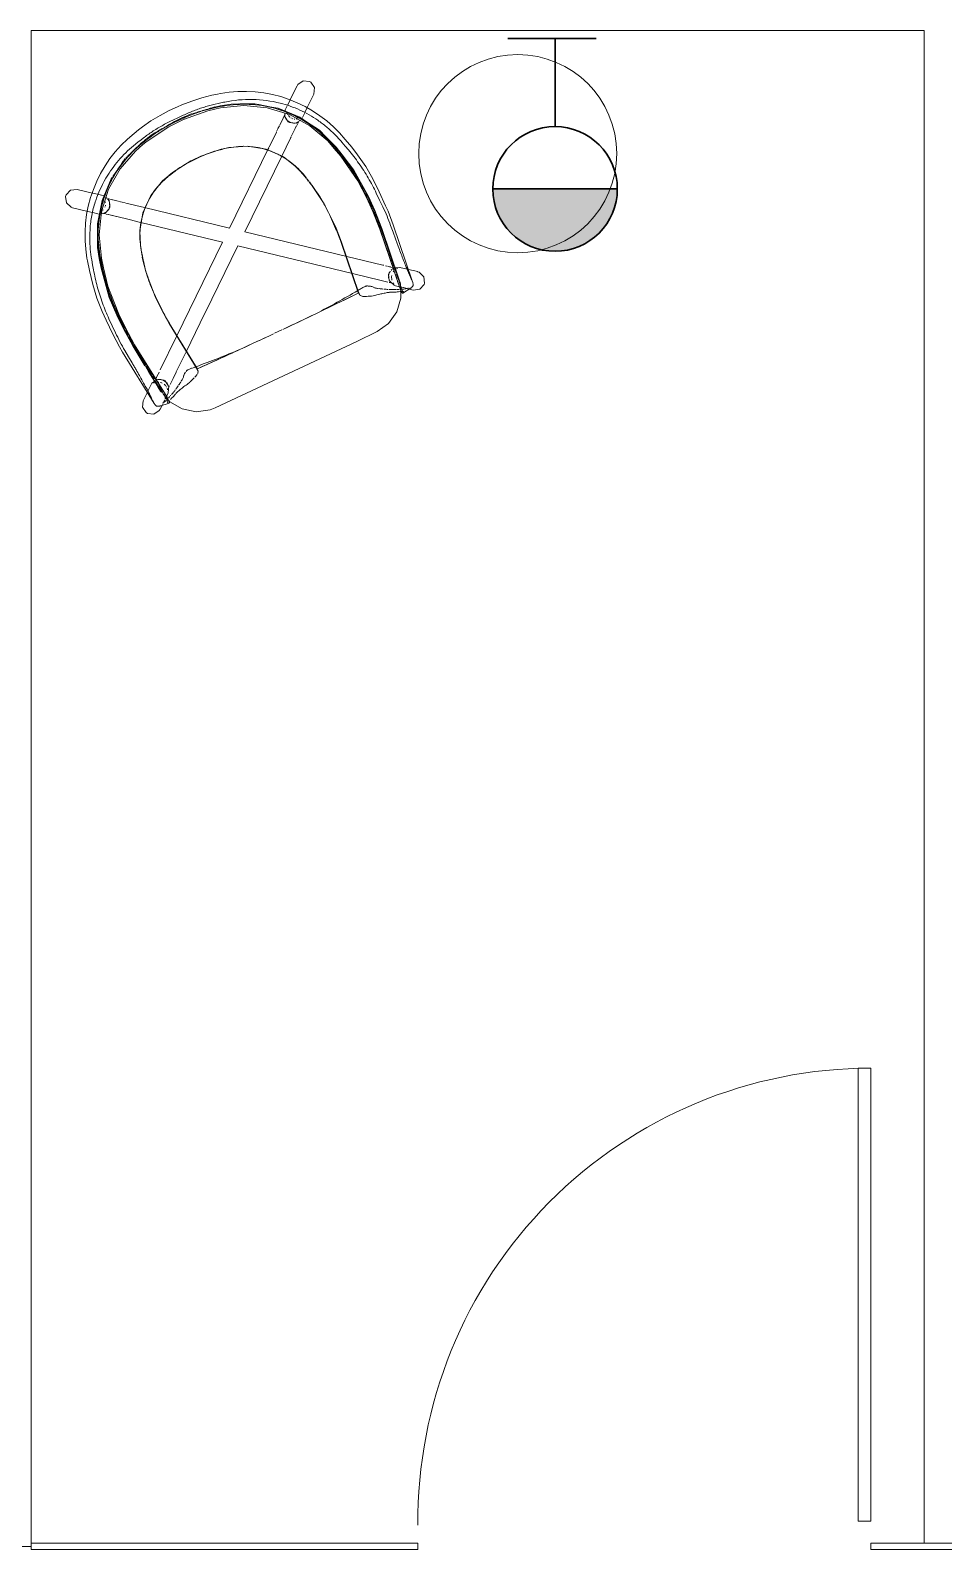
# Model space of a CAD drawing. Header units: inches. Extents: x 4757 to 6765, y 9919 to 10946.
# Drawn here: x 6038.5 to 6111.1, y 10503.8 to 10624.5 of the extents above; entities that cross this region are included whole.
import ezdxf

# ---------------------------------------------------------------- set-up
doc = ezdxf.new("R2010")
doc.units = ezdxf.units.IN
doc.header["$MEASUREMENT"] = 0
for name, color, linetype, lineweight in [('A-ANNO-NOTE', 7, 'Continuous', 9), ('A-DOOR', 31, 'Continuous', 13), ('A-WALL', 113, 'Continuous', 13), ('I-FURN', 30, 'Continuous', 9), ('I-WALL', 2, 'Continuous', 9)]:
    doc.layers.add(name, color=color, linetype=linetype, lineweight=lineweight)

# ---------------------------------------------------------------- blocks, each defined once
blk = doc.blocks.new('Hightower Nest Low Wood Chair - Hightower Nest Low Wood Chair-7895289-Level XX  POWER _ SIGNAL')
at = {"layer": 'I-FURN'}
for p, q in [((-17.75, 3.68), (-18.02, 3.89)), ((-17.17, 3.76), (-17.93, 3.66)), ((-17.66, 3.61), (-17.7, 3.64)), ((-17.2, 3.67), (-17.2, 3.62)), ((4.13, 3.66), (3.37, 3.76)), ((3.9, 3.64), (3.86, 3.61)), ((4.22, 3.89), (3.95, 3.68)), ((-18.96, 2.72), (-18.37, 2.24)), ((-18.25, 3.27), (-18.78, -1.48)), ((-17.37, 2.6), (-17.84, -1.59)), ((-17.67, -1.61), (-17.12, 3.27)), ((-17.39, 3.38), (-17.54, 3.51)), ((-17.33, 3.34), (-17.38, 3.37)), ((-17.35, 2.77), (-17.37, 2.6)), ((-17.3, 2.78), (-17.36, 2.18)), ((-17.22, 3.25), (-17.3, 3.31)), ((-17.25, 3.15), (-17.29, 2.81)), ((-17.25, 3.23), (-17.25, 3.16)), ((-17.22, 3.43), (-17.24, 3.25)), ((-17.21, 3.23), (-17.24, 3.16)), ((-17.21, 3.58), (-17.22, 3.48)), ((-17.11, 3.46), (-17.2, 3.25)), ((-17.13, 3.18), (-17.2, 3.23)), ((-17.17, 2.88), (-17.19, 2.74)), ((-16.89, 2.98), (-17.13, 3.18)), ((-16.83, 2.7), (-16.84, 2.76)), ((-16.83, 2.41), (-16.82, 2.46)), ((-16.82, 2.75), (-16.78, 2.71)), ((-16.82, 2.75), (-16.78, 2.71)), ((-16.73, 2.67), (-16.68, 2.64)), ((-16.73, 2.67), (-16.68, 2.64)), ((-16.63, 2.59), (-16.66, 2.62)), ((-16.62, 2.43), (-16.65, 2.52)), ((-16.55, 2.53), (-16.6, 2.57)), ((-16.6, 2.57), (-16.55, 2.53)), ((-16.04, 2.12), (-16.46, 2.46)), ((-16.46, 2.46), (-16.04, 2.12)), ((-14.26, 2.68), (-14.34, 2.72)), ((0.54, 2.72), (0.46, 2.68)), ((2.66, 2.46), (2.24, 2.12)), ((2.24, 2.12), (2.66, 2.46)), ((2.85, 2.61), (2.75, 2.53)), ((2.75, 2.53), (2.85, 2.61)), ((3.08, 2.97), (2.82, 2.54)), ((2.83, 2.52), (2.91, 2.03)), ((2.88, 2.64), (2.95, 2.69)), ((2.88, 2.64), (2.95, 2.69)), ((2.98, 2.71), (3.02, 2.75)), ((2.98, 2.71), (3.02, 2.75)), ((3.01, 2.52), (3.03, 2.41)), ((3.04, 2.76), (3.02, 2.65)), ((3.33, 3.18), (3.09, 2.98)), ((3.33, 3.47), (3.3, 3.57)), ((3.32, 3.27), (3.87, -1.61)), ((3.39, 3.25), (3.33, 3.46)), ((3.4, 3.23), (3.33, 3.18)), ((3.39, 2.74), (3.37, 2.88)), ((3.42, 3.16), (3.39, 3.24)), ((3.42, 3.48), (3.41, 3.58)), ((3.44, 3.25), (3.42, 3.43)), ((3.49, 2.89), (3.43, 3.11)), ((3.5, 3.31), (3.44, 3.27)), ((3.45, 3.16), (3.44, 3.23)), ((3.48, 2.87), (3.45, 3.15)), ((3.49, 2.81), (3.49, 2.86)), ((3.56, 2.18), (3.49, 2.78)), ((3.57, 2.6), (3.54, 2.72)), ((3.74, 3.51), (3.57, 3.37)), ((3.62, 2.22), (3.57, 2.6)), ((4.98, -1.48), (4.45, 3.27)), ((4.56, 2.24), (5.16, 2.72)), ((-18.32, 2.21), (-18.29, 2.18)), ((-18.28, 2.18), (-17.83, 1.81)), ((-17.83, 1.82), (-17.47, 1.69)), ((-17.61, 1.81), (-17.55, 1.81)), ((-17.54, 1.76), (-17.59, 1.8)), ((-17.54, 1.76), (-17.59, 1.8)), ((-17.43, 1.54), (-17.57, 0.31)), ((-17.47, 1.7), (-17.51, 1.73)), ((-17.47, 1.7), (-17.51, 1.73)), ((-17.41, 1.75), (-17.43, 1.61)), ((-17.43, 1.68), (-17.38, 1.66)), ((-17.42, 1.67), (-17.38, 1.64)), ((-17.38, 1.64), (-17.42, 1.67)), ((-17.37, 2.14), (-17.41, 1.77)), ((-17.36, 1.62), (-17.33, 1.59)), ((-17.33, 1.59), (-17.36, 1.62)), ((-17.31, 1.76), (-17.35, 1.41)), ((-17.32, 1.58), (-17.19, 1.48)), ((-17.19, 1.48), (-17.32, 1.58)), ((-17.31, 1.66), (-17.24, 1.69)), ((-17.24, 1.68), (-17.3, 1.67)), ((-17.26, 1.88), (-17.2, 1.91)), ((-17.23, 1.68), (-17.24, 1.68)), ((-17.16, 1.72), (-17.11, 1.74)), ((-17.11, 1.71), (-17.16, 1.69)), ((-17.16, 1.46), (-17.12, 1.43)), ((-17.12, 1.43), (-17.16, 1.46)), ((-17.1, 1.41), (-16.97, 1.3)), ((-16.97, 1.3), (-17.1, 1.41)), ((-17.01, 1.78), (-16.88, 1.83)), ((-16.96, 2.11), (-16.9, 2.21)), ((-16.94, 1.28), (-16.84, 1.2)), ((-16.84, 1.2), (-16.94, 1.28)), ((-16.81, 1.92), (-16.92, 1.82)), ((-16.88, 2.24), (-16.84, 2.37)), ((-16.86, 1.84), (-16.78, 1.93)), ((-16.71, 2.08), (-16.79, 1.94)), ((-16.78, 1.93), (-16.62, 2.39)), ((-14.21, 0.66), (-16.03, 2.12)), ((-16.03, 2.12), (-14.21, 0.66)), ((-14.47, -1.97), (-14, 2.27)), ((-14.45, -1.97), (-13.98, 2.22)), ((-14.16, 0.61), (-14, 2.05)), ((-7.23, 2.31), (-6.58, 2.31)), ((-7.22, 2.31), (-6.58, 2.31)), ((0.18, 2.22), (0.65, -1.97)), ((0.2, 2.27), (0.67, -1.97)), ((0.2, 2.05), (0.36, 0.61)), ((1.79, 1.76), (0.45, 0.69)), ((0.45, 0.69), (1.79, 1.76)), ((2.23, 2.12), (1.81, 1.78)), ((1.81, 1.78), (2.23, 2.12)), ((2.99, 1.94), (2.91, 2.08)), ((2.92, 2.02), (2.97, 1.93)), ((2.97, 1.93), (3.12, 1.84)), ((3.07, 1.86), (2.99, 1.94)), ((3.03, 2.38), (3.08, 2.24)), ((3.04, 1.2), (3.14, 1.28)), ((3.14, 1.28), (3.04, 1.2)), ((3.14, 1.83), (3.41, 1.67)), ((3.26, 1.73), (3.14, 1.8)), ((3.17, 1.3), (3.43, 1.51)), ((3.43, 1.51), (3.17, 1.3)), ((3.18, 2.09), (3.22, 2.04)), ((3.24, 2.02), (3.29, 1.97)), ((3.36, 1.7), (3.27, 1.73)), ((3.4, 1.9), (3.46, 1.88)), ((3.42, 1.66), (3.5, 1.68)), ((3.43, 1.52), (3.52, 1.58)), ((3.52, 1.58), (3.43, 1.52)), ((3.5, 1.67), (3.44, 1.68)), ((3.55, 1.41), (3.51, 1.76)), ((3.63, 1.61), (3.57, 2.14)), ((3.77, 0.86), (3.62, 2.19)), ((3.71, 0.89), (3.63, 1.54)), ((3.65, 1.82), (3.7, 1.81)), ((3.66, 1.7), (3.93, 1.75)), ((3.79, 1.8), (3.73, 1.75)), ((3.79, 1.8), (3.73, 1.75)), ((3.94, 1.75), (4.03, 1.82)), ((4.03, 1.81), (4.48, 2.18)), ((-17.57, 0.28), (-17.78, -1.6)), ((-16.74, 1.12), (-16.69, 1.08)), ((-16.69, 1.08), (-16.74, 1.12)), ((-16.67, 1.06), (-14.38, -0.78)), ((-14.38, -0.78), (-16.67, 1.06)), ((-14.32, -0.82), (-14.16, 0.61)), ((-6.9, -5.22), (-14.2, 0.64)), ((-14.2, 0.64), (-6.9, -5.22)), ((0.41, 0.66), (-2.25, -1.49)), ((-2.25, -1.49), (0.41, 0.66)), ((0.36, 0.61), (0.52, -0.82)), ((0.57, -0.78), (2.87, 1.06)), ((2.87, 1.06), (0.57, -0.78)), ((3.77, 0.31), (3.71, 0.87)), ((3.83, 0.31), (3.77, 0.86)), ((3.98, -1.6), (3.77, 0.28)), ((4.04, -1.59), (3.84, 0.25)), ((-14.45, -1.97), (-14.32, -0.82)), ((-14.38, -0.78), (-7.87, -6)), ((-7.87, -6), (-14.38, -0.78)), ((-5.93, -6), (0.57, -0.78)), ((0.57, -0.78), (-5.93, -6)), ((0.52, -0.82), (0.65, -1.97)), ((-17.84, -1.59), (-17.94, -3.12)), ((-17.84, -1.59), (-17.94, -3.12)), ((-17.76, -3.12), (-17.67, -1.61)), ((-14.55, -3.16), (-14.47, -1.97)), ((-2.28, -1.51), (-6.9, -5.22)), ((-6.9, -5.22), (-2.28, -1.51)), ((0.67, -1.97), (0.75, -3.16)), ((3.87, -1.61), (3.96, -3.12)), ((4.13, -3.12), (4.04, -1.59)), ((4.13, -3.12), (4.04, -1.59)), ((-18.88, -3.11), (-18.9, -4.33)), ((-17.94, -3.12), (-17.95, -4.34)), ((-17.88, -3.12), (-17.88, -3.73)), ((-17.77, -4.34), (-17.76, -3.12)), ((-14.56, -4.38), (-14.55, -3.16)), ((-14.54, -4.38), (-14.52, -3.16)), ((-14.54, -4.38), (-14.52, -3.16)), ((0.72, -3.16), (0.74, -4.38)), ((0.72, -3.16), (0.74, -4.38)), ((0.75, -3.16), (0.76, -4.38)), ((3.96, -3.12), (3.97, -4.34)), ((4.08, -3.73), (4.08, -3.12)), ((4.15, -4.34), (4.13, -3.12)), ((5.1, -4.33), (5.08, -3.11)), ((-17.95, -4.34), (-17.79, -6.73)), ((-17.95, -4.34), (-17.79, -6.73)), ((-17.88, -3.74), (-17.89, -4.34)), ((0.76, -4.38), (0.64, -5.93)), ((4.09, -4.34), (4.08, -3.74)), ((-7.87, -6), (-13.08, -10.18)), ((-13.08, -10.18), (-7.87, -6)), ((-0.72, -10.18), (-5.93, -6)), ((-5.93, -6), (-0.72, -10.18)), ((-17.79, -6.73), (-17.49, -8.23)), ((-17.79, -6.73), (-17.49, -8.23)), ((-12.31, -11.13), (-6.9, -6.78)), ((-6.9, -6.78), (-12.31, -11.13)), ((-6.9, -6.78), (-1.49, -11.13)), ((-1.49, -11.13), (-6.9, -6.78)), ((-17.49, -8.23), (-17.3, -9)), ((-17.43, -8.25), (-17.34, -8.6)), ((-17.13, -8.96), (-17.33, -8.19)), ((-14.14, -7.67), (-14.2, -7.46)), ((-14.11, -7.7), (-14.17, -7.46)), ((-14.11, -7.7), (-14.17, -7.46)), ((-14.02, -8.19), (-14.12, -7.76)), ((-13.99, -8.18), (-14.1, -7.74)), ((-13.99, -8.18), (-14.1, -7.74)), ((-13.92, -8.51), (-14.02, -8.19)), ((0.21, -8.19), (0.07, -8.56)), ((0.31, -7.7), (0.19, -8.18)), ((0.31, -7.7), (0.19, -8.18)), ((0.33, -7.71), (0.21, -8.19)), ((0.38, -7.41), (0.32, -7.67)), ((0.38, -7.41), (0.32, -7.67)), ((0.41, -7.41), (0.35, -7.65)), ((3.52, -8.19), (3.33, -8.96)), ((3.5, -9), (3.69, -8.23)), ((3.54, -8.6), (3.63, -8.25)), ((-18.42, -8.46), (-18.22, -9.23)), ((-17.33, -8.65), (-17.25, -8.99)), ((-17.3, -9), (-16.91, -10.11)), ((-17.3, -9), (-16.91, -10.11)), ((3.25, -9.86), (3.5, -9)), ((3.44, -8.99), (3.53, -8.63)), ((4.42, -9.23), (4.61, -8.46)), ((-16.9, -10.12), (-16.67, -10.77)), ((-16.67, -10.77), (-16.04, -11.81)), ((-13.09, -10.19), (-14.32, -11.17)), ((-14.32, -11.17), (-13.09, -10.19)), ((0.02, -10.78), (-0.7, -10.2)), ((-0.7, -10.2), (0.02, -10.78)), ((0.82, -11.42), (0.02, -10.78)), ((0.02, -10.78), (0.82, -11.42)), ((-15.35, -12), (-15.44, -12.08)), ((-15.44, -12.08), (-15.35, -12)), ((-15.16, -11.85), (-15.29, -11.95)), ((-15.29, -11.95), (-15.16, -11.85)), ((-14.99, -11.72), (-15.15, -11.85)), ((-15.15, -11.85), (-14.99, -11.72)), ((-14.63, -11.43), (-14.98, -11.71)), ((-14.98, -11.71), (-14.63, -11.43)), ((-14.44, -11.27), (-14.62, -11.42)), ((-14.62, -11.42), (-14.44, -11.27)), ((-14.34, -11.19), (-14.41, -11.24)), ((-14.41, -11.24), (-14.34, -11.19)), ((-13.52, -12.1), (-12.52, -11.29)), ((-12.52, -11.29), (-13.52, -12.1)), ((-12.5, -11.28), (-12.45, -11.24)), ((-12.45, -11.24), (-12.5, -11.28)), ((-12.44, -11.23), (-12.31, -11.13)), ((-12.31, -11.13), (-12.44, -11.23)), ((-1.49, -11.13), (-0.28, -12.09)), ((-0.28, -12.09), (-1.49, -11.13)), ((1.1, -11.64), (0.83, -11.43)), ((0.83, -11.43), (1.1, -11.64)), ((1.18, -11.71), (1.11, -11.65)), ((1.11, -11.65), (1.18, -11.71)), ((1.35, -11.85), (1.19, -11.72)), ((1.19, -11.72), (1.35, -11.85)), ((1.49, -11.95), (1.36, -11.85)), ((1.36, -11.85), (1.49, -11.95)), ((1.64, -12.08), (1.55, -12)), ((1.55, -12), (1.64, -12.08)), ((-16.52, -12.77), (-17.5, -13.55)), ((-16.23, -12.53), (-16.52, -12.77)), ((-15.88, -12.25), (-16.22, -12.52)), ((-15.82, -12.2), (-15.84, -12.22)), ((-15.59, -12.13), (-15.65, -12.14)), ((-15.5, -12.11), (-15.57, -12.13)), ((-15.44, -12.33), (-15.51, -12.31)), ((-15.42, -12.1), (-15.49, -12.11)), ((-15.46, -12.09), (-15.45, -12.08)), ((-15.44, -12.08), (-15.3, -12.08)), ((-15.37, -12.36), (-15.41, -12.34)), ((-15.24, -12.43), (-15.29, -12.4)), ((-15.25, -12.09), (-15.18, -12.11)), ((-15.18, -12.11), (-15.12, -12.13)), ((-15.13, -12.53), (-15.16, -12.49)), ((-15.1, -12.14), (-15.05, -12.16)), ((-15.04, -12.63), (-15.08, -12.57)), ((-15.05, -12.16), (-14.94, -12.23)), ((-14.97, -12.77), (-14.99, -12.72)), ((-14.94, -12.88), (-14.96, -12.8)), ((-14.94, -12.23), (-14.81, -12.36)), ((-14.93, -13.14), (-14.92, -13.07)), ((-14.92, -13.02), (-14.92, -12.96)), ((-14.77, -13.16), (-14.7, -13.06)), ((-14.71, -13.05), (-14.76, -13.09)), ((-14.71, -13.05), (-14.76, -13.09)), ((-14.69, -13.03), (-14.65, -12.97)), ((-14.68, -12.62), (-14.66, -12.67)), ((-14.68, -13.03), (-14.27, -12.7)), ((-14.27, -12.7), (-14.68, -13.03)), ((-14.66, -12.95), (-14.68, -13.03)), ((-14.66, -12.67), (-14.66, -12.73)), ((-14.65, -12.85), (-14.66, -12.93)), ((-14.25, -12.69), (-13.99, -12.48)), ((-13.99, -12.48), (-14.25, -12.69)), ((-13.95, -12.44), (-13.75, -12.29)), ((-13.75, -12.29), (-13.95, -12.44)), ((-13.74, -12.28), (-13.55, -12.12)), ((-13.55, -12.12), (-13.74, -12.28)), ((-9.12, -12.7), (-9.57, -12.59)), ((-9.12, -12.68), (-9.52, -12.58)), ((-9.12, -12.68), (-9.52, -12.58)), ((-6.54, -12.89), (-7.26, -12.89)), ((-6.54, -12.89), (-7.26, -12.89)), ((-6.54, -12.92), (-7.26, -12.92)), ((-4.33, -12.59), (-4.69, -12.68)), ((-4.33, -12.59), (-4.69, -12.68)), ((-4.36, -12.62), (-4.68, -12.7)), ((-4.23, -12.59), (-4.32, -12.61)), ((-0.25, -12.12), (-0.06, -12.28)), ((-0.06, -12.28), (-0.25, -12.12)), ((-0.05, -12.29), (0.15, -12.44)), ((0.15, -12.44), (-0.05, -12.29)), ((0.19, -12.48), (0.54, -12.76)), ((0.54, -12.76), (0.19, -12.48)), ((0.56, -12.78), (0.87, -13.03)), ((0.87, -13.03), (0.56, -12.78)), ((0.99, -12.34), (0.82, -12.83)), ((0.83, -12.85), (0.9, -13.01)), ((0.85, -12.8), (0.86, -12.7)), ((0.86, -12.95), (0.85, -12.85)), ((0.92, -13.08), (0.97, -13.19)), ((1.01, -13.13), (0.97, -13.1)), ((1.01, -13.13), (0.97, -13.1)), ((1.08, -12.25), (1, -12.33)), ((1.01, -12.36), (1.14, -12.23)), ((1.14, -12.23), (1.23, -12.17)), ((1.16, -12.81), (1.14, -12.87)), ((1.28, -12.57), (1.25, -12.63)), ((1.32, -12.13), (1.4, -12.1)), ((1.36, -12.49), (1.32, -12.53)), ((1.49, -12.09), (1.64, -12.08)), ((1.59, -12.35), (1.57, -12.36)), ((1.65, -12.08), (1.69, -12.12)), ((1.65, -12.08), (1.69, -12.12)), ((1.71, -12.31), (1.65, -12.33)), ((1.83, -12.15), (1.7, -12.11)), ((1.76, -12.17), (1.8, -12.2)), ((2.04, -12.22), (1.97, -12.2)), ((2.42, -12.52), (2.08, -12.25)), ((2.72, -12.77), (2.43, -12.53)), ((3.7, -13.55), (2.72, -12.77)), ((-16.57, -14.72), (-15.57, -13.92)), ((-15.55, -13.91), (-15.26, -13.68)), ((-15.19, -13.62), (-14.91, -13.39)), ((-14.91, -13.39), (-14.86, -13.32)), ((-14.43, -13.76), (-14.03, -14.05)), ((-14.43, -13.76), (-14.03, -14.05)), ((-14.02, -14.06), (-13.19, -14.66)), ((-14.02, -14.06), (-13.19, -14.66)), ((-0.62, -14.65), (-0.26, -14.43)), ((-0.62, -14.65), (-0.26, -14.43)), ((1.05, -13.34), (1.1, -13.39)), ((1.1, -13.39), (1.39, -13.62)), ((1.46, -13.68), (1.75, -13.91)), ((1.77, -13.92), (2.76, -14.72)), ((-13.16, -14.68), (-12.93, -14.85)), ((-13.16, -14.68), (-12.93, -14.85)), ((-12.92, -14.86), (-12.51, -15.05)), ((-12.92, -14.86), (-12.51, -15.05)), ((-12.48, -15.06), (-12.28, -15.15)), ((-12.48, -15.06), (-12.28, -15.15)), ((-12.26, -15.16), (-12.04, -15.26)), ((-12.26, -15.16), (-12.04, -15.26)), ((-12.02, -15.27), (-11.81, -15.37)), ((-12.02, -15.27), (-11.81, -15.37)), ((-11.76, -15.39), (-11.21, -15.64)), ((-11.76, -15.39), (-11.21, -15.64)), ((-11.2, -15.64), (-10.35, -15.89)), ((-11.2, -15.64), (-10.35, -15.89)), ((-2.97, -15.72), (-2.51, -15.56)), ((-2.97, -15.72), (-2.51, -15.56)), ((-2.47, -15.55), (-2.27, -15.48)), ((-2.47, -15.55), (-2.27, -15.48)), ((-2.23, -15.47), (-2.03, -15.4)), ((-2.23, -15.47), (-2.03, -15.4)), ((-1.99, -15.38), (-1.8, -15.32)), ((-1.99, -15.38), (-1.8, -15.32)), ((-1.51, -15.18), (-1.32, -15.06)), ((-1.51, -15.18), (-1.32, -15.06)), ((-1.29, -15.04), (-1.09, -14.93)), ((-1.29, -15.04), (-1.09, -14.93)), ((-1.07, -14.91), (-0.87, -14.79)), ((-1.07, -14.91), (-0.87, -14.79)), ((-0.84, -14.78), (-0.64, -14.66)), ((-0.84, -14.78), (-0.64, -14.66)), ((-10.57, -16.81), (-10.13, -16.92)), ((-9.95, -16.19), (-10.4, -16.1)), ((-10.35, -15.89), (-9.91, -15.99)), ((-10.34, -15.83), (-9.89, -15.93)), ((-10.34, -15.83), (-10.15, -15.88)), ((-9.87, -15.82), (-10.31, -15.72)), ((-10.11, -15.89), (-9.89, -15.94)), ((-9.91, -15.99), (-9.9, -16)), ((-9.91, -15.99), (-9.9, -16)), ((-9.86, -16), (-9.69, -16.03)), ((-9.86, -16), (-9.69, -16.03)), ((-9.65, -16.03), (-9.47, -16.06)), ((-9.65, -16.03), (-9.47, -16.06)), ((-9.44, -16.06), (-9.25, -16.09)), ((-9.44, -16.06), (-9.25, -16.09)), ((-9.23, -16.09), (-9.03, -16.12)), ((-9.23, -16.09), (-9.03, -16.12)), ((-9.02, -16.12), (-8.92, -16.14)), ((-9.02, -16.12), (-8.92, -16.14)), ((-8.91, -16.14), (-8.81, -16.15)), ((-8.91, -16.14), (-8.81, -16.15)), ((-8.8, -16.16), (-8.7, -16.17)), ((-8.8, -16.16), (-8.7, -16.17)), ((-8.69, -16.17), (-8.59, -16.19)), ((-8.69, -16.17), (-8.59, -16.19)), ((-8.58, -16.19), (-8.48, -16.2)), ((-8.58, -16.19), (-8.48, -16.2)), ((-8.46, -16.2), (-8.37, -16.22)), ((-8.46, -16.2), (-8.37, -16.22)), ((-8.34, -16.22), (-8.15, -16.25)), ((-8.34, -16.22), (-8.15, -16.25)), ((-8.11, -16.26), (-7.86, -16.29)), ((-8.11, -16.26), (-7.86, -16.29)), ((-7.86, -16.29), (-7.75, -16.29)), ((-7.86, -16.29), (-7.75, -16.29)), ((-7.71, -16.29), (-7.26, -16.31)), ((-7.71, -16.29), (-7.26, -16.31)), ((-6.54, -16.13), (-7.26, -16.13)), ((-7.26, -16.31), (-6.54, -16.31)), ((-7.25, -16.25), (-6.55, -16.25)), ((-6.54, -16.31), (-6.14, -16.27)), ((-6.54, -16.31), (-6.14, -16.27)), ((-6.1, -16.27), (-5.9, -16.25)), ((-6.1, -16.27), (-5.9, -16.25)), ((-5.88, -16.25), (-5.67, -16.23)), ((-5.88, -16.25), (-5.67, -16.23)), ((-5.65, -16.23), (-5.45, -16.21)), ((-5.65, -16.23), (-5.45, -16.21)), ((-5.43, -16.21), (-5.33, -16.2)), ((-5.43, -16.21), (-5.33, -16.2)), ((-5.32, -16.2), (-5.22, -16.19)), ((-5.32, -16.2), (-5.22, -16.19)), ((-5.21, -16.19), (-5.11, -16.18)), ((-5.21, -16.19), (-5.11, -16.18)), ((-5.1, -16.18), (-5, -16.17)), ((-5.1, -16.18), (-5, -16.17)), ((-4.99, -16.17), (-4.89, -16.16)), ((-4.99, -16.17), (-4.89, -16.16)), ((-4.88, -16.16), (-4.78, -16.15)), ((-4.88, -16.16), (-4.78, -16.15)), ((-3.49, -15.72), (-3.93, -15.82)), ((-3.91, -15.93), (-3.46, -15.83)), ((-3.91, -15.94), (-3.69, -15.89)), ((-3.89, -15.99), (-3.72, -15.95)), ((-3.4, -16.1), (-3.85, -16.19)), ((-3.68, -15.88), (-3.47, -15.83)), ((-3.67, -15.94), (-3.5, -15.9)), ((-3.67, -16.92), (-3.23, -16.81)), ((-3.45, -15.89), (-3.25, -15.82)), ((-3.45, -15.89), (-3.25, -15.82)), ((-3.21, -15.81), (-3.06, -15.75)), ((-3.21, -15.81), (-3.06, -15.75)), ((-7.26, -17.26), (-6.54, -17.26))]:
    blk.add_line(p, q, dxfattribs=at)
at = {"layer": 'I-FURN', "flags": 128}
for points in [[(-14.01, 5.66), (-15.12, 5.46), (-16.11, 4.9), (-16.86, 4.06), (-17.11, 3.48)], [(0.21, 5.66), (-12.21, 5.69), (-14.01, 5.66)], [(3.3, 3.57), (3.27, 3.69), (2.62, 4.62), (1.71, 5.29), (0.63, 5.63), (0.21, 5.66)], [(-19.07, 3.77), (-19.23, 3.29), (-19.04, 2.81), (-18.95, 2.72)], [(-18.02, 3.89), (-18.51, 4.05), (-18.98, 3.86), (-19.07, 3.77)], [(-18.03, 3.63), (-17.99, 3.64), (-17.94, 3.66)], [(4.14, 3.66), (4.19, 3.64), (4.23, 3.63)], [(5.27, 3.77), (4.83, 4.03), (4.32, 3.95), (4.22, 3.89)], [(5.15, 2.72), (5.42, 3.16), (5.33, 3.67), (5.27, 3.77)], [(-17.65, 3.57), (-17.65, 3.56), (-17.64, 3.56)], [(-17.25, 3.15), (-17.3, 3.02), (-17.34, 2.81)], [(-16.66, 2.54), (-16.8, 2.9), (-16.88, 2.98)], [(-16.64, 2.52), (-16.63, 2.44), (-16.64, 2.26), (-16.68, 2.14)], [(2.88, 2.14), (2.84, 2.26), (2.83, 2.44), (2.85, 2.59)], [(3.84, 3.56), (3.85, 3.56), (3.85, 3.57)], [(-18.33, 1.27), (-18.32, 1.45), (-18.31, 1.62)], [(-14, 2.05), (-13.99, 2.14), (-13.98, 2.22)], [(0.18, 2.22), (0.19, 2.14), (0.2, 2.05)], [(4.51, 1.62), (4.52, 1.45), (4.53, 1.27)], [(-18.57, -1.51), (-18.52, -0.95), (-18.47, -0.39)], [(-17.54, -0.26), (-17.62, -0.93), (-17.7, -1.61)], [(3.9, -1.61), (3.82, -0.93), (3.74, -0.26)], [(4.67, -0.39), (4.72, -0.95), (4.77, -1.51)], [(-18.78, -1.48), (-18.87, -2.62), (-18.88, -3.11)], [(5.08, -3.11), (5.03, -1.98), (4.98, -1.48)], [(-18.64, -4.33), (-18.64, -3.72), (-18.64, -3.11)], [(-17.8, -3.12), (-17.81, -3.73), (-17.82, -4.34)], [(4.02, -4.34), (4.01, -3.73), (4, -3.12)], [(4.84, -3.11), (4.84, -3.72), (4.84, -4.33)], [(-18.9, -4.33), (-18.87, -5.46), (-18.77, -6.59), (-18.58, -7.71), (-18.42, -8.46)], [(-17.33, -8.19), (-17.72, -5.83), (-17.77, -4.34)], [(-14.21, -7.41), (-14.54, -5.32), (-14.56, -4.38)], [(3.97, -4.34), (3.81, -6.72), (3.52, -8.19)], [(3.69, -8.23), (4.09, -5.86), (4.15, -4.34)], [(3.69, -8.23), (4.09, -5.86), (4.15, -4.34)], [(4.61, -8.46), (4.85, -7.35), (5.01, -6.22), (5.09, -5.09), (5.1, -4.33)], [(0.64, -5.95), (0.6, -6.49), (0.41, -7.41)], [(-17.89, -9.15), (-17.99, -8.76), (-18.09, -8.38)], [(-17.38, -8.2), (-17.29, -8.59), (-17.2, -8.98)], [(3.39, -8.98), (3.49, -8.59), (3.58, -8.2)], [(4.29, -8.38), (4.19, -8.76), (4.08, -9.15)], [(-18.22, -9.23), (-18.03, -9.9), (-17.8, -10.55), (-17.52, -11.19), (-17.2, -11.8), (-16.84, -12.4), (-16.45, -12.96), (-16.01, -13.5), (-15.54, -14.01), (-15.04, -14.49), (-14.5, -14.93), (-13.94, -15.34), (-13.35, -15.7), (-12.74, -16.03), (-12.11, -16.32), (-11.46, -16.56), (-10.79, -16.76), (-10.57, -16.81)], [(-10.31, -15.72), (-12.07, -15.11), (-13.67, -14.16), (-15.04, -12.91), (-16.14, -11.41), (-16.91, -9.72), (-17.13, -8.96)], [(-9.57, -12.59), (-10.97, -12.07), (-12.2, -11.21), (-13.18, -10.08), (-13.85, -8.73), (-13.91, -8.54)], [(0.06, -8.59), (-0.33, -9.59), (-1.19, -10.81), (-2.34, -11.78), (-3.68, -12.43), (-4.23, -12.59)], [(3.33, -8.96), (2.7, -10.71), (1.74, -12.3), (0.48, -13.66), (-1.03, -14.74), (-2.73, -15.5), (-3.49, -15.72)], [(-3.23, -16.81), (-2.56, -16.63), (-1.9, -16.4), (-1.26, -16.13), (-0.65, -15.82), (-0.05, -15.46), (0.52, -15.07), (1.06, -14.64), (1.58, -14.17), (2.06, -13.67), (2.51, -13.14), (2.92, -12.59), (3.29, -12), (3.62, -11.39), (3.91, -10.76), (4.16, -10.12), (4.37, -9.45), (4.42, -9.23)], [(-0.18, -14.39), (-0.06, -14.32), (1.33, -13.06), (2.45, -11.56), (3.25, -9.86), (3.5, -9)], [(-16.9, -10.12), (-16.67, -10.77), (-16.04, -11.81)], [(-0.18, -14.39), (-0.06, -14.32), (1.33, -13.06), (2.45, -11.56), (3.25, -9.86)], [(-16.04, -11.82), (-15.7, -12.38), (-14.44, -13.75)], [(-16.04, -11.82), (-15.7, -12.38), (-14.44, -13.75)], [(1.7, -12.11), (1.55, -12.06), (1.11, -12.23)], [(-14.79, -12.34), (-15.23, -12.07), (-15.42, -12.1)], [(-14.81, -12.36), (-14.72, -12.51), (-14.69, -12.57)], [(-14.64, -12.95), (-14.72, -12.44), (-14.79, -12.34)], [(-7.26, -12.92), (-8.98, -12.73), (-9.12, -12.7)], [(-4.68, -12.7), (-6.4, -12.92), (-6.54, -12.92)], [(0.86, -12.67), (0.92, -12.51), (1.01, -12.36)], [(-17.5, -13.55), (-17.77, -14), (-17.69, -14.51), (-17.62, -14.61)], [(3.82, -14.61), (3.98, -14.12), (3.79, -13.64), (3.7, -13.55)], [(-17.62, -14.61), (-17.18, -14.88), (-16.67, -14.79), (-16.57, -14.72)], [(-1.75, -15.3), (-1.67, -15.27), (-1.55, -15.2)], [(-1.75, -15.3), (-1.67, -15.27), (-1.55, -15.2)], [(2.76, -14.72), (3.25, -14.89), (3.73, -14.7), (3.82, -14.61)], [(-7.26, -16.13), (-9.3, -15.94), (-9.87, -15.82)], [(-6.54, -16.46), (-6.9, -16.46), (-7.26, -16.46)], [(-3.93, -15.82), (-5.96, -16.12), (-6.54, -16.13)], [(-4.76, -16.15), (-4.49, -16.12), (-3.94, -16.01)], [(-4.76, -16.15), (-4.49, -16.12), (-3.94, -16.01)], [(-10.13, -16.92), (-9.31, -17.08), (-8.48, -17.19), (-7.64, -17.25), (-7.26, -17.26)], [(-6.54, -17.26), (-5.71, -17.23), (-4.87, -17.14), (-4.05, -17), (-3.67, -16.92)]]:
    blk.add_lwpolyline(points, dxfattribs=at)
at = {"layer": 'I-FURN'}
for centre, radius, start, end in [((-6.9, -76.61), 78.98, 95.3318, 95.5531), ((-6.9, -76.61), 78.98, 95.2093, 95.327), ((-6.9, -76.61), 78.98, 93.7986, 95.159), ((-13.95, 2.22), 0.0313, 90.991, 173.64), ((-6.9, -405.45), 407.76, 90.0577, 90.991), ((-6.9, -76.61), 78.98, 92.4382, 93.7986), ((-6.9, -405.45), 407.76, 90.0573, 90.4721), ((-6.9, -405.45), 407.76, 89.5279, 89.9427), ((-6.9, -405.45), 407.76, 89.009, 89.9423), ((-6.9, -76.61), 78.98, 84.841, 87.5618), ((0.15, 2.22), 0.0313, 47.6845, 89.009), ((0.15, 2.22), 0.0313, 6.36, 47.6845), ((-6.9, -76.61), 78.98, 84.673, 84.7907), ((-6.9, -76.61), 78.98, 84.4469, 84.6188), ((-2.52, -3.3), 15.35, 176.4958, 179.35), ((-2.52, -3.3), 15.35, 173.64, 176.495), ((-2.52, -3.3), 12, 173.64, 179.35), ((-2.52, -3.3), 12, 173.64, 179.35), ((-11.28, -3.3), 12, 0.65, 6.36), ((-11.28, -3.3), 12, 0.65, 6.36), ((-11.28, -3.3), 15.35, 3.505, 6.36), ((-11.28, -3.3), 15.35, 0.65, 3.5043), ((-2.54, -4.51), 15.35, 179.35, 193.96), ((-2.54, -4.51), 12, 179.35, 186.655), ((-2.54, -4.51), 12, 179.35, 186.655), ((-11.26, -4.51), 12, 353.345, 0.65), ((-11.26, -4.51), 12, 353.345, 0.65), ((-11.26, -4.51), 15.35, 346.04, 0.65), ((-2.54, -4.51), 12, 186.7863, 193.96), ((-2.54, -4.51), 12, 186.7863, 193.96), ((-11.26, -4.51), 12, 346.04, 353.0963), ((-11.26, -4.51), 12, 346.04, 353.0963), ((-8.17, -6.73), 6, 193.96, 198.066), ((-8.17, -6.73), 6, 193.96, 198.066), ((-5.63, -6.73), 6, 341.934, 346.04), ((-5.63, -6.73), 6, 341.934, 346.04), ((-8.17, -6.73), 9.35, 194.3242, 201.4176), ((-8.17, -6.73), 6, 198.4661, 215.0256), ((-8.17, -6.73), 6, 198.4661, 256.57), ((-5.63, -6.73), 6, 283.43, 333.518), ((-5.63, -6.73), 6, 324.9744, 341.5339), ((-5.63, -6.73), 6, 333.518, 341.5339), ((-5.63, -6.73), 9.35, 333.518, 346.04), ((-8.17, -6.73), 9.35, 201.5712, 206.482), ((-8.17, -6.73), 6, 215.0256, 215.8264), ((-8.17, -6.73), 6, 216.189, 219.004), ((-8.17, -6.73), 6, 219.2173, 226.7754), ((-5.63, -6.73), 6, 313.2246, 320.7827), ((-5.63, -6.73), 6, 320.996, 324.9744), ((-8.17, -6.73), 9.35, 206.5761, 211.8664), ((-8.17, -6.73), 9.35, 211.9129, 215.2234), ((-8.17, -6.73), 6, 226.7754, 256.57), ((-5.63, -6.73), 6, 283.43, 313.2246), ((-5.63, -6.73), 9.35, 320.996, 328.0871), ((-5.63, -6.73), 9.35, 328.3182, 329.402), ((-5.63, -6.73), 9.35, 329.6538, 333.4259), ((-8.17, -6.73), 9.35, 215.2987, 219.004), ((-8.17, -6.73), 9.35, 219.0389, 222.063), ((-8.17, -6.73), 9.35, 222.1462, 223.5504), ((-8.17, -6.73), 9.35, 223.5504, 225.1085), ((-7.26, -4.89), 8, 256.57, 270), ((-7.26, -4.89), 8, 256.57, 270), ((-6.54, -4.89), 8, 270, 283.43), ((-6.54, -4.89), 8, 270, 283.43), ((-5.63, -6.73), 9.35, 314.8915, 316.1908), ((-5.63, -6.73), 9.35, 316.1908, 320.9635), ((-8.17, -6.73), 9.35, 225.4215, 226.9796), ((-8.17, -6.73), 9.35, 226.9796, 231.3969), ((-8.17, -6.73), 9.35, 231.5434, 243.973), ((-5.63, -6.73), 9.35, 296.031, 308.4597), ((-5.63, -6.73), 9.35, 308.6065, 313.0204), ((-5.63, -6.73), 9.35, 313.0204, 314.5785), ((-8.17, -6.73), 9.35, 244.048, 256.57), ((-5.63, -6.73), 9.35, 283.43, 295.952), ((-7.26, -4.89), 11.35, 256.5911, 257.6896), ((-7.26, -4.89), 11.35, 257.8085, 262.1649), ((-7.26, -4.89), 11.35, 262.2353, 262.72), ((-7.26, -4.89), 11.35, 262.7341, 263.277), ((-7.26, -4.89), 11.35, 263.3066, 263.8422), ((-7.26, -4.89), 11.35, 263.8556, 264.2991), ((-7.26, -4.89), 11.35, 264.4078, 268.8835), ((-7.26, -4.89), 11.35, 268.8835, 269.3316), ((-7.26, -4.89), 11.35, 269.3316, 270), ((-6.54, -4.89), 11.35, 270, 270.669), ((-6.54, -4.89), 11.35, 270.669, 271.1251), ((-6.54, -4.89), 11.35, 271.1251, 275.5998), ((-6.54, -4.89), 11.35, 275.7015, 276.146), ((-6.54, -4.89), 11.35, 276.1594, 276.6949), ((-6.54, -4.89), 11.35, 276.7245, 277.2674), ((-6.54, -4.89), 11.35, 277.2814, 277.7651), ((-6.54, -4.89), 11.35, 277.8406, 282.1922), ((-6.54, -4.89), 11.35, 282.3083, 283.4089)]:
    blk.add_arc(centre, radius, start, end, dxfattribs=at)
for centre, major_axis, ratio, start_param, end_param in [((-18.83, -4.53), (0.91, 8.19), 0.087156, 0.023508, 0.043662), ((5.02, -4.53), (-0.91, 8.19), 0.087156, 6.239523, 6.259678), ((-14.96, 3.04), (-2.05, 0.7), 0.125, 0.806794, 0.816506), ((1.16, 3.04), (2.05, 0.7), 0.12558, 5.466749, 5.476462), ((-6.9, -6.14), (295.82, 0), 0.034166, 4.711183, 4.713595)]:
    blk.add_ellipse(centre, major_axis=major_axis, ratio=ratio, start_param=start_param, end_param=end_param, dxfattribs=at)
for points in [[(-18.14, 3.58), (-18.12, 3.59), (-18.09, 3.6), (-18.05, 3.62), (-18.03, 3.63)], [(-17.93, 3.66), (-17.91, 3.67), (-17.89, 3.66), (-17.87, 3.66)], [(-17.26, 3.66), (-17.25, 3.67), (-17.25, 3.68), (-17.24, 3.69)], [(-17.25, 3.64), (-17.26, 3.65), (-17.25, 3.66), (-17.25, 3.66)], [(-17.24, 3.69), (-17.23, 3.7), (-17.21, 3.73), (-17.2, 3.74), (-17.19, 3.75)], [(-17.19, 3.75), (-17.18, 3.76), (-17.17, 3.76), (-17.17, 3.76), (-17.16, 3.76)], [(-17.16, 3.76), (-17.15, 3.76), (-17.13, 3.74), (-17.12, 3.73), (-17.11, 3.72)], [(-17.11, 3.72), (-17.11, 3.72), (-17.1, 3.69), (-17.1, 3.63), (-17.1, 3.59)], [(3.3, 3.59), (3.3, 3.63), (3.3, 3.69), (3.3, 3.72), (3.31, 3.72)], [(3.31, 3.72), (3.32, 3.73), (3.33, 3.74), (3.35, 3.76), (3.36, 3.76)], [(3.36, 3.76), (3.37, 3.76), (3.37, 3.76), (3.38, 3.76), (3.39, 3.75)], [(3.39, 3.75), (3.4, 3.74), (3.41, 3.73), (3.43, 3.7), (3.44, 3.69)], [(3.44, 3.69), (3.45, 3.68), (3.45, 3.67), (3.46, 3.66)], [(3.46, 3.66), (3.46, 3.66), (3.45, 3.65), (3.45, 3.64)], [(4.07, 3.66), (4.09, 3.66), (4.11, 3.67), (4.13, 3.66)], [(4.23, 3.63), (4.25, 3.62), (4.29, 3.6), (4.32, 3.59), (4.34, 3.58)], [(-18.31, 1.62), (-18.3, 1.76), (-18.28, 2.03), (-18.27, 2.36), (-18.27, 2.53), (-18.27, 2.6)], [(-18.27, 2.73), (-18.26, 2.84), (-18.26, 3.03), (-18.26, 3.15), (-18.26, 3.19)], [(-18.27, 2.6), (-18.27, 2.62), (-18.27, 2.66), (-18.27, 2.71), (-18.27, 2.73)], [(-18.26, 3.19), (-18.26, 3.23), (-18.25, 3.31), (-18.23, 3.4), (-18.22, 3.44)], [(-18.22, 3.44), (-18.21, 3.48), (-18.18, 3.54), (-18.15, 3.58), (-18.14, 3.58)], [(-17.78, 3.62), (-17.77, 3.61), (-17.75, 3.6), (-17.73, 3.6)], [(-17.62, 3.56), (-17.6, 3.55), (-17.58, 3.54), (-17.56, 3.54)], [(-17.54, 3.54), (-17.51, 3.53), (-17.49, 3.53), (-17.45, 3.52)], [(-17.45, 3.52), (-17.4, 3.51), (-17.34, 3.5), (-17.28, 3.48)], [(-17.19, 2.74), (-17.2, 2.67), (-17.22, 2.5), (-17.26, 2.17), (-17.29, 1.9), (-17.31, 1.76)], [(-17.28, 3.48), (-17.26, 3.47), (-17.24, 3.46), (-17.22, 3.46)], [(-17.11, 3.57), (-17.14, 3.58), (-17.17, 3.59), (-17.2, 3.6)], [(-17.18, 3.44), (-17.16, 3.43), (-17.14, 3.43), (-17.12, 3.42)], [(-17.12, 3.34), (-17.12, 3.3), (-17.13, 3.19), (-17.16, 2.99), (-17.17, 2.88)], [(-17.1, 3.59), (-17.1, 3.55), (-17.11, 3.47), (-17.11, 3.38), (-17.12, 3.34)], [(-17.01, 3.55), (-17.03, 3.56), (-17.04, 3.56), (-17.06, 3.56)], [(-17.02, 3.37), (-16.98, 3.35), (-16.93, 3.33), (-16.88, 3.31)], [(-16.86, 3.51), (-16.89, 3.52), (-16.92, 3.53), (-16.95, 3.53)], [(-16.71, 3.45), (-16.76, 3.47), (-16.81, 3.49), (-16.86, 3.51)], [(-16.83, 3.28), (-16.8, 3.27), (-16.77, 3.25), (-16.74, 3.24)], [(-16.71, 3.22), (-16.69, 3.21), (-16.67, 3.2), (-16.64, 3.19)], [(-16.56, 3.39), (-16.61, 3.41), (-16.65, 3.43), (-16.69, 3.45)], [(-16.64, 3.19), (-16.59, 3.17), (-16.53, 3.15), (-16.47, 3.12)], [(-16.44, 3.34), (-16.46, 3.35), (-16.5, 3.37), (-16.54, 3.38), (-16.56, 3.39)], [(-16.45, 3.11), (-16.44, 3.1), (-16.42, 3.09), (-16.4, 3.08)], [(-16.37, 3.07), (-16.35, 3.06), (-16.32, 3.05), (-16.3, 3.03)], [(-16.23, 3), (-16.13, 2.95), (-16.04, 2.89), (-15.94, 2.83)], [(-15.55, 3.07), (-15.67, 3.1), (-15.9, 3.15), (-16.11, 3.21), (-16.21, 3.25)], [(-15.87, 2.79), (-15.79, 2.74), (-15.71, 2.69), (-15.62, 2.64)], [(-15.57, 2.6), (-15.56, 2.59), (-15.54, 2.58), (-15.52, 2.57), (-15.5, 2.56)], [(-14.93, 2.94), (-15.13, 3), (-15.34, 3.04), (-15.55, 3.07)], [(-15.5, 2.56), (-15.46, 2.53), (-15.41, 2.5), (-15.37, 2.47)], [(-15.36, 2.46), (-15.32, 2.43), (-15.29, 2.4), (-15.26, 2.37)], [(-14.45, 2.77), (-14.61, 2.84), (-14.76, 2.9), (-14.93, 2.94)], [(-14.34, 2.72), (-14.37, 2.74), (-14.4, 2.75), (-14.43, 2.76)], [(-14.01, 2.49), (-14.05, 2.53), (-14.12, 2.6), (-14.21, 2.66), (-14.26, 2.68)], [(-14.01, 2.47), (-14.01, 2.48), (-14.01, 2.48), (-14.01, 2.48), (-14.01, 2.49)], [(-14, 2.43), (-14, 2.44), (-14, 2.46), (-14.01, 2.47)], [(0.24, 2.52), (0.23, 2.51), (0.22, 2.5), (0.21, 2.49)], [(0.21, 2.49), (0.21, 2.48), (0.21, 2.48), (0.21, 2.48), (0.21, 2.47)], [(0.33, 2.6), (0.3, 2.58), (0.29, 2.56), (0.27, 2.54)], [(0.46, 2.68), (0.43, 2.67), (0.4, 2.65), (0.37, 2.63)], [(0.64, 2.77), (0.61, 2.75), (0.57, 2.74), (0.54, 2.72)], [(1.13, 2.94), (0.98, 2.9), (0.84, 2.85), (0.7, 2.79)], [(1.32, 2.99), (1.26, 2.98), (1.21, 2.97), (1.16, 2.95)], [(1.75, 3.07), (1.61, 3.05), (1.47, 3.03), (1.33, 3)], [(1.46, 2.37), (1.49, 2.4), (1.52, 2.43), (1.56, 2.46)], [(1.57, 2.47), (1.61, 2.5), (1.66, 2.53), (1.7, 2.56)], [(1.7, 2.56), (1.71, 2.57), (1.74, 2.58), (1.76, 2.59), (1.77, 2.6)], [(2.41, 3.25), (2.31, 3.21), (2.1, 3.15), (1.87, 3.1), (1.75, 3.07)], [(1.82, 2.64), (1.9, 2.69), (1.99, 2.74), (2.07, 2.79)], [(2.14, 2.83), (2.23, 2.89), (2.33, 2.95), (2.43, 3)], [(2.5, 3.03), (2.52, 3.05), (2.54, 3.06), (2.57, 3.07)], [(2.59, 3.08), (2.61, 3.09), (2.63, 3.1), (2.65, 3.11)], [(2.76, 3.39), (2.74, 3.38), (2.7, 3.37), (2.66, 3.35), (2.64, 3.34)], [(2.67, 3.12), (2.73, 3.15), (2.79, 3.17), (2.84, 3.19)], [(2.89, 3.45), (2.85, 3.43), (2.81, 3.41), (2.76, 3.39)], [(2.84, 3.19), (2.86, 3.2), (2.89, 3.21), (2.91, 3.22)], [(2.98, 3.26), (3, 3.26), (3.02, 3.27), (3.03, 3.28)], [(3.08, 3.31), (3.13, 3.33), (3.18, 3.36), (3.23, 3.38)], [(3.32, 3.34), (3.31, 3.38), (3.3, 3.47), (3.3, 3.55), (3.3, 3.59)], [(3.32, 3.42), (3.34, 3.43), (3.36, 3.43), (3.38, 3.44)], [(3.37, 2.88), (3.36, 2.99), (3.33, 3.19), (3.32, 3.3), (3.32, 3.34)], [(3.51, 1.76), (3.49, 1.9), (3.46, 2.17), (3.42, 2.5), (3.4, 2.67), (3.39, 2.74)], [(3.42, 3.61), (3.41, 3.61), (3.4, 3.6), (3.4, 3.6)], [(3.48, 3.48), (3.54, 3.5), (3.6, 3.51), (3.65, 3.52)], [(3.65, 3.52), (3.69, 3.53), (3.71, 3.53), (3.74, 3.54)], [(3.76, 3.54), (3.78, 3.54), (3.8, 3.55), (3.82, 3.56)], [(4.34, 3.58), (4.35, 3.58), (4.38, 3.54), (4.41, 3.48), (4.42, 3.44)], [(4.42, 3.44), (4.43, 3.4), (4.45, 3.31), (4.46, 3.23), (4.46, 3.19)], [(4.46, 3.19), (4.46, 3.15), (4.46, 3.03), (4.46, 2.84), (4.47, 2.73)], [(4.47, 2.73), (4.47, 2.71), (4.47, 2.66), (4.47, 2.62), (4.47, 2.6)], [(4.47, 2.6), (4.47, 2.53), (4.47, 2.36), (4.48, 2.03), (4.5, 1.76), (4.51, 1.62)], [(-18.41, 0.23), (-18.4, 0.41), (-18.37, 0.77), (-18.35, 1.11), (-18.33, 1.27)], [(-17.35, 1.41), (-17.37, 1.24), (-17.41, 0.88), (-17.48, 0.32), (-17.52, -0.06), (-17.54, -0.26)], [(-13.98, 2.22), (-13.98, 2.23), (-13.98, 2.23), (-13.97, 2.24), (-13.96, 2.25), (-13.96, 2.25), (-13.95, 2.25)], [(-13.95, 2.25), (-13.34, 2.26), (-12.11, 2.28), (-10.88, 2.29), (-10.26, 2.3)], [(-3.54, 2.3), (-2.93, 2.29), (-1.69, 2.28), (-0.46, 2.26), (0.15, 2.25)], [(0.15, 2.25), (0.16, 2.25), (0.16, 2.25), (0.17, 2.24), (0.18, 2.23), (0.18, 2.23), (0.18, 2.22)], [(0.2, 2.27), (0.2, 2.26), (0.21, 2.24), (0.21, 2.23)], [(3.74, -0.26), (3.72, -0.06), (3.68, 0.32), (3.61, 0.88), (3.57, 1.24), (3.55, 1.41)], [(4.53, 1.27), (4.54, 1.11), (4.57, 0.77), (4.6, 0.41), (4.61, 0.23)], [(-18.47, -0.39), (-18.46, -0.29), (-18.44, -0.08), (-18.42, 0.12), (-18.41, 0.23)], [(4.61, 0.23), (4.62, 0.12), (4.64, -0.08), (4.66, -0.29), (4.67, -0.39)], [(-18.64, -3.11), (-18.65, -2.85), (-18.64, -2.31), (-18.6, -1.78), (-18.57, -1.51)], [(-17.7, -1.61), (-17.73, -1.86), (-17.77, -2.36), (-17.79, -2.87), (-17.8, -3.12)], [(4, -3.12), (3.99, -2.87), (3.97, -2.36), (3.93, -1.86), (3.9, -1.61)], [(4.77, -1.51), (4.8, -1.78), (4.83, -2.31), (4.84, -2.85), (4.84, -3.11)], [(-18.09, -8.38), (-18.21, -7.94), (-18.41, -7.05), (-18.59, -5.69), (-18.63, -4.78), (-18.64, -4.33)], [(-17.82, -4.34), (-17.82, -4.77), (-17.8, -5.64), (-17.66, -6.93), (-17.49, -7.78), (-17.38, -8.2)], [(3.58, -8.2), (3.69, -7.78), (3.85, -6.93), (4, -5.64), (4.02, -4.77), (4.02, -4.34)], [(4.84, -4.33), (4.83, -4.78), (4.79, -5.69), (4.61, -7.05), (4.41, -7.94), (4.29, -8.38)], [(-16.9, -11.54), (-17.04, -11.29), (-17.31, -10.78), (-17.64, -9.98), (-17.81, -9.43), (-17.89, -9.15)], [(-3.46, -15.83), (-2.79, -15.66), (-1.5, -15.19), (0.24, -14.09), (1.68, -12.63), (2.77, -10.91), (3.24, -9.63), (3.39, -8.98)], [(4.08, -9.15), (4.01, -9.43), (3.84, -9.98), (3.51, -10.78), (3.24, -11.29), (3.1, -11.54)], [(-10.4, -16.1), (-10.47, -16.08), (-10.61, -16.05), (-10.75, -16.02), (-10.82, -16)], [(-9.1, -16.34), (-9.24, -16.32), (-9.53, -16.28), (-9.81, -16.22), (-9.95, -16.19)], [(-9.89, -15.93), (-9.61, -16), (-9.03, -16.12), (-8.14, -16.22), (-7.55, -16.25), (-7.26, -16.25)], [(-7.26, -16.46), (-7.57, -16.46), (-8.18, -16.44), (-8.79, -16.38), (-9.1, -16.34)], [(-6.54, -16.25), (-6.25, -16.25), (-5.66, -16.22), (-4.77, -16.12), (-4.19, -16), (-3.91, -15.93)], [(-4.7, -16.34), (-5.01, -16.38), (-5.62, -16.44), (-6.24, -16.46), (-6.54, -16.46)], [(-3.85, -16.19), (-3.99, -16.22), (-4.27, -16.28), (-4.56, -16.32), (-4.7, -16.34)], [(-2.98, -16), (-3.05, -16.02), (-3.19, -16.05), (-3.33, -16.08), (-3.4, -16.1)]]:
    blk.add_open_spline(points, degree=3, dxfattribs=at)
for points, knots in [([(-16.23, 3.25), (-16.26, 3.26), (-16.33, 3.29), (-16.39, 3.32), (-16.42, 3.33)], [0.0932895, 0.0932895, 0.0932895, 0.0932895, 0.5, 1, 1, 1, 1]), ([(-14.01, 2.23), (-14.01, 2.24), (-14, 2.28), (-14, 2.32), (-14, 2.35), (-14, 2.36), (-14, 2.38), (-14, 2.39), (-14, 2.4), (-14, 2.41), (-14, 2.42), (-14, 2.43)], [0.4444444, 0.4444444, 0.4444444, 0.4444444, 0.5555556, 0.6666667, 0.7222222, 0.75, 0.7777778, 0.8055556, 0.8333333, 0.8611111, 0.8888889, 0.8888889, 0.8888889, 0.8888889]), ([(0.2, 2.43), (0.2, 2.42), (0.2, 2.41), (0.2, 2.4), (0.2, 2.39), (0.2, 2.38), (0.2, 2.36), (0.2, 2.35), (0.2, 2.32), (0.2, 2.29), (0.2, 2.27), (0.2, 2.27)], [0.1111111, 0.1111111, 0.1111111, 0.1111111, 0.1388889, 0.1666667, 0.1944444, 0.2222222, 0.25, 0.2777778, 0.3333333, 0.4444444, 0.455435, 0.455435, 0.455435, 0.455435]), ([(2.62, 3.33), (2.59, 3.32), (2.53, 3.29), (2.46, 3.26), (2.43, 3.25)], [0, 0, 0, 0, 0.5, 0.9067105, 0.9067105, 0.9067105, 0.9067105]), ([(3.15, 3.54), (3.12, 3.53), (3.05, 3.5), (2.96, 3.47), (2.9, 3.45)], [0.3097335, 0.3097335, 0.3097335, 0.3097335, 0.5, 0.7664625, 0.7664625, 0.7664625, 0.7664625]), ([(-15.25, 2.35), (-15.22, 2.32), (-15.17, 2.26), (-15.11, 2.2), (-15.05, 2.16), (-15, 2.12), (-14.94, 2.09), (-14.88, 2.06), (-14.84, 2.04), (-14.83, 2.03)], [0, 0, 0, 0, 0.1666667, 0.25, 0.3333333, 0.4166667, 0.5, 0.5833333, 0.6509025, 0.6509025, 0.6509025, 0.6509025]), ([(-14.82, 2.03), (-14.79, 2.02), (-14.75, 2.01), (-14.66, 2), (-14.59, 2), (-14.54, 2)], [0.6666667, 0.6666667, 0.6666667, 0.6666667, 0.75, 0.8333333, 1, 1, 1, 1]), ([(0.21, 2.23), (0.21, 2.22), (0.21, 2.2), (0.22, 2.18), (0.22, 2.17), (0.22, 2.15), (0.22, 2.14), (0.23, 2.14), (0.23, 2.13), (0.23, 2.12), (0.23, 2.12), (0.23, 2.11), (0.24, 2.09), (0.24, 2.08), (0.25, 2.07), (0.25, 2.06), (0.26, 2.05), (0.27, 2.05), (0.27, 2.04)], [0.5555556, 0.5555556, 0.5555556, 0.5555556, 0.6111111, 0.6666667, 0.6944444, 0.7222222, 0.75, 0.7638889, 0.7777778, 0.7916667, 0.8055556, 0.8333333, 0.8611111, 0.8888889, 0.9166667, 0.9444444, 0.9722222, 1, 1, 1, 1]), ([(0.74, 2), (0.79, 2), (0.86, 2), (0.95, 2.01), (1.01, 2.03), (1.05, 2.04), (1.07, 2.05)], [0, 0, 0, 0, 0.1666667, 0.25, 0.3333333, 0.4039864, 0.4039864, 0.4039864, 0.4039864]), ([(1.14, 2.09), (1.14, 2.09), (1.16, 2.1), (1.2, 2.12), (1.25, 2.16), (1.31, 2.2), (1.37, 2.26), (1.42, 2.32), (1.45, 2.35)], [0.4988928, 0.4988928, 0.4988928, 0.4988928, 0.5, 0.5833333, 0.6666667, 0.75, 0.8333333, 1, 1, 1, 1]), ([(-17.2, -8.98), (-17.12, -9.3), (-16.92, -9.95), (-16.39, -11.2), (-15.48, -12.63), (-14.04, -14.09), (-12.3, -15.19), (-11.01, -15.66), (-10.34, -15.83)], [0, 0, 0, 0, 0.1, 0.2, 0.4, 0.6, 0.8, 1, 1, 1, 1]), ([(-10.82, -16), (-11.54, -15.83), (-12.95, -15.32), (-14.67, -14.21), (-15.99, -12.92), (-16.63, -12.02), (-16.9, -11.54)], [0, 0, 0, 0, 0.285714, 0.571429, 0.785714, 1, 1, 1, 1]), ([(3.1, -11.54), (2.92, -11.86), (2.51, -12.48), (1.56, -13.59), (0.26, -14.65), (-1.38, -15.52), (-2.44, -15.87), (-2.98, -16)], [0, 0, 0, 0, 0.142857, 0.285714, 0.571429, 0.785714, 1, 1, 1, 1])]:
    blk.add_open_spline(points, degree=3, knots=knots, dxfattribs=at)
blk = doc.blocks.new('Steelcase Coalesse - Await - Table - Freestanding - 25__ H-7092502-Level XX  POWER _ SIGNAL')
at = {"layer": 'I-FURN'}
blk.add_circle((-16.39, 6.49), 7.87, dxfattribs=at)
blk = doc.blocks.new('Door - Glass Single - Patch - Short Handle-7125741-Level XX  POWER _ SIGNAL')
at = {"layer": 'A-DOOR', "lineweight": 20}
for p, q in [((17, 38), (17, 2)), ((18, 38), (17, 38)), ((18, 2), (18, 38)), ((17, 2), (18, 2))]:
    blk.add_line(p, q, dxfattribs=at)
at = {"layer": 'A-DOOR', "lineweight": 9}
blk.add_arc((18, 2), 36, 90, 180.5, dxfattribs=at)

msp = doc.modelspace()

# ---------------------------------------------------------------- hatches: boundary and pattern name
at = {"layer": 'A-ANNO-NOTE'}
for points in [[(6085.12, 10611.76), (6085.12, 10611.89), (6075.22, 10611.76)], [(6075.22, 10611.76), (6085.12, 10611.89), (6075.22, 10611.89)], [(6075.23, 10611.49), (6085.12, 10611.76), (6075.22, 10611.76)], [(6085.1, 10611.49), (6085.12, 10611.76), (6075.23, 10611.49)], [(6083.62, 10608.34), (6085.1, 10611.49), (6075.23, 10611.49)], [(6076.72, 10608.34), (6075.23, 10611.49), (6075.9, 10609.37)], [(6075.9, 10609.37), (6075.23, 10611.49), (6075.47, 10610.33)], [(6083.62, 10608.34), (6075.23, 10611.49), (6076.72, 10608.34)], [(6083.62, 10608.34), (6084.43, 10609.37), (6085.1, 10611.49)], [(6084.43, 10609.37), (6084.87, 10610.33), (6085.1, 10611.49)], [(6084.87, 10610.33), (6085.06, 10611.1), (6085.1, 10611.49)], [(6084.43, 10609.37), (6084.62, 10609.72), (6084.87, 10610.33)], [(6078.74, 10607.15), (6076.72, 10608.34), (6077.89, 10607.49)], [(6078.74, 10607.15), (6083.62, 10608.34), (6076.72, 10608.34)], [(6081.6, 10607.15), (6083.62, 10608.34), (6078.74, 10607.15)], [(6081.6, 10607.15), (6082.45, 10607.49), (6083.62, 10608.34)], [(6082.45, 10607.49), (6082.79, 10607.69), (6083.62, 10608.34)], [(6083.62, 10608.34), (6084.14, 10608.93), (6084.43, 10609.37)], [(6079.9, 10606.94), (6081.6, 10607.15), (6078.74, 10607.15)], [(6080.43, 10606.94), (6081.6, 10607.15), (6079.9, 10606.94)], [(6080.43, 10606.94), (6080.56, 10606.95), (6081.6, 10607.15)], [(6081.6, 10607.15), (6081.85, 10607.23), (6082.45, 10607.49)]]:
    msp.add_hatch(color=256, dxfattribs=at).paths.add_polyline_path(points, flags=0)

# ---------------------------------------------------------------- linework, layer by layer
at = {"layer": 'A-ANNO-NOTE', "lineweight": 30}
for p, q in [((6083.45, 10623.85), (6076.43, 10623.85)), ((6080.17, 10623.85), (6080.17, 10616.84)), ((6085.12, 10611.89), (6075.22, 10611.89))]:
    msp.add_line(p, q, dxfattribs=at)
at = {"layer": 'A-ANNO-NOTE'}
msp.add_line((6085.12, 10611.89), (6075.22, 10611.89), dxfattribs=at)
at = {"layer": 'A-ANNO-NOTE', "lineweight": 30}
msp.add_circle((6080.17, 10611.89), 4.95, dxfattribs=at)
msp.add_circle((6080.17, 10611.89), 4.95, dxfattribs=at)
msp.add_circle((6080.17, 10611.89), 4.95, dxfattribs=at)
msp.add_circle((6080.17, 10611.89), 4.95, dxfattribs=at)
msp.add_circle((6080.17, 10611.89), 4.95, dxfattribs=at)
msp.add_circle((6080.17, 10611.89), 4.95, dxfattribs=at)
msp.add_circle((6080.17, 10611.89), 4.95, dxfattribs=at)
at = {"layer": 'A-ANNO-NOTE'}
msp.add_arc((6080.17, 10611.89), 4.95, 180, 0, dxfattribs=at)
at = {"layer": 'A-WALL'}
for p, q in [((6038.52, 10504.29), (6038.52, 10504.04)), ((6109.52, 10504.29), (6113.02, 10504.29))]:
    msp.add_line(p, q, dxfattribs=at)
at = {"layer": 'I-WALL', "lineweight": 13}
for p, q in [((6038.52, 10504.29), (6038.52, 10624.49)), ((6038.52, 10624.49), (6109.52, 10624.49)), ((6109.52, 10624.49), (6109.52, 10504.29)), ((5940.04, 10504.04), (6038.52, 10504.04)), ((6069.27, 10504.29), (6038.52, 10504.29)), ((6038.52, 10504.04), (6038.52, 10503.79)), ((6038.52, 10503.79), (6069.27, 10503.79)), ((6069.27, 10503.79), (6069.27, 10504.29)), ((6109.52, 10504.29), (6105.27, 10504.29)), ((6105.27, 10504.29), (6105.27, 10503.79)), ((6105.27, 10503.79), (6120.03, 10503.79))]:
    msp.add_line(p, q, dxfattribs=at)

# ---------------------------------------------------------------- block references
at = {"layer": 'A-DOOR'}
msp.add_blockref('Door - Glass Single - Patch - Short Handle-7125741-Level XX  POWER _ SIGNAL', (6087.27, 10504.04), dxfattribs=at)
at = {"layer": 'I-FURN'}
for name, p, rotation in [('Hightower Nest Low Wood Chair - Hightower Nest Low Wood Chair-7895289-Level XX  POWER _ SIGNAL', (6050.94, 10599.71), 205.1962555690788), ('Steelcase Coalesse - Await - Table - Freestanding - 25__ H-7092502-Level XX  POWER _ SIGNAL', (6069.67, 10598.76), 266.3000427166616)]:
    msp.add_blockref(name, p, dxfattribs=dict(at, rotation=rotation))

doc.saveas('drawing.dxf')
